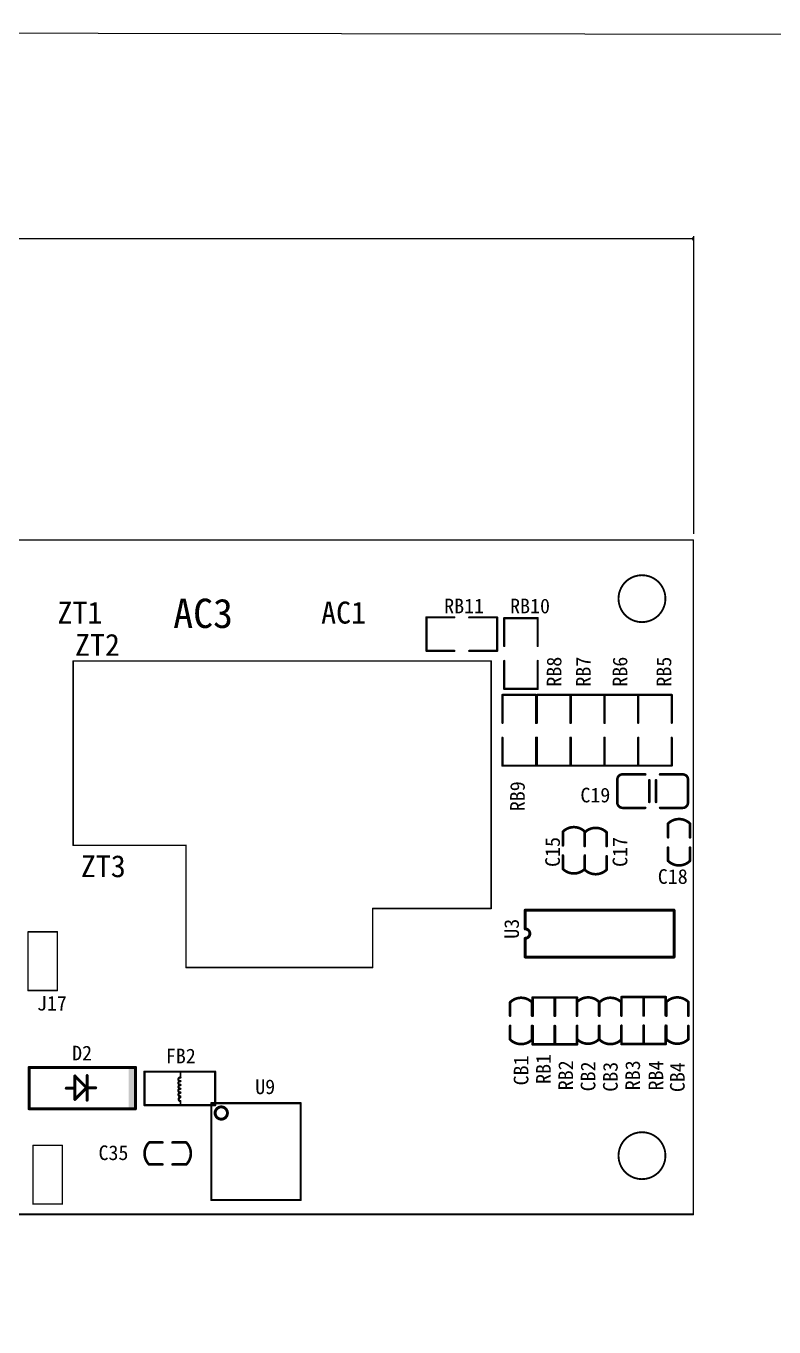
# Model space of a CAD drawing. Extents: x 741 to 1239, y 424 to 620.
# Drawn here: x 1084.7 to 1135.8, y 531.4 to 620.2 of the extents above; entities that cross this region are included whole.
import ezdxf

# ---------------------------------------------------------------- set-up
doc = ezdxf.new("R2010")
doc.units = 0
doc.header["$MEASUREMENT"] = 0
doc.layers.get('0').update_dxf_attribs({"linetype": 'CONTINUOUS'})
doc.layers.get('Defpoints').update_dxf_attribs({"linetype": 'CONTINUOUS'})
doc.layers.add('BOTTOMOVERLAY', color=7, linetype='CONTINUOUS')
doc.layers.add('KEEPOUTLAYER', color=6, linetype='CONTINUOUS')
doc.styles.get("Standard").update_dxf_attribs({"font": 'SimSun.ttf'})
doc.dimstyles.get("Standard").update_dxf_attribs({"dimtxt": 0.18, "dimasz": 0.18, "dimexe": 0.18, "dimexo": 0.0625, "dimgap": 0.09, "dimtad": 0, "dimtih": 1, "dimtoh": 1, "dimdec": 4, "dimzin": 0, "dimdsep": 46, "dimtxsty": 'Standard', "dimcen": 0.09, "dimadec": 0, "dimazin": 0, "dimtfac": 1, "dimtdec": 4, "dimtofl": 0, "dimtmove": 0, "dimatfit": 0, "dimfxl": 1, "dimtolj": 1, "dimtzin": 0, "dimarcsym": 0})

# ---------------------------------------------------------------- blocks, each defined once
blk = doc.blocks.new('0805_B_10')
at = {"layer": 'BOTTOMOVERLAY', "const_width": 0.15}
for points in [[(-2.413, 1.143), (-2.413, -1.143)], [(-0.508, 1.143), (-2.413, 1.143)], [(2.413, 1.143), (0.508, 1.143)], [(2.413, 1.143), (2.413, -1.143)], [(-0.508, -1.143), (-2.413, -1.143)], [(2.413, -1.143), (0.508, -1.143)]]:
    blk.add_lwpolyline(points, dxfattribs=at)
at = {"layer": 'BOTTOMOVERLAY', "const_width": 0.075}
for points in [[(-2.451, 1.143, 1), (-2.375, 1.143, 1)], [(-2.451, 1.143, 1), (-2.375, 1.143, 1)], [(-0.546, 1.143, 1), (-0.47, 1.143, 1)], [(0.47, 1.143, 1), (0.546, 1.143, 1)], [(2.375, 1.143, 1), (2.451, 1.143, 1)], [(2.375, 1.143, 1), (2.451, 1.143, 1)], [(-2.451, -1.143, 1), (-2.375, -1.143, 1)], [(-2.451, -1.143, 1), (-2.375, -1.143, 1)], [(-0.546, -1.143, 1), (-0.47, -1.143, 1)], [(0.47, -1.143, 1), (0.546, -1.143, 1)], [(2.375, -1.143, 1), (2.451, -1.143, 1)], [(2.375, -1.143, 1), (2.451, -1.143, 1)]]:
    blk.add_lwpolyline(points, format="xyb", close=True, dxfattribs=at)
blk = doc.blocks.new('0805_B_11')
at = {"layer": 'BOTTOMOVERLAY', "const_width": 0.15}
for points in [[(-2.413, -1.143), (-2.413, 1.143)], [(-0.508, 1.143), (-2.413, 1.143)], [(2.413, 1.143), (0.508, 1.143)], [(2.413, -1.143), (2.413, 1.143)], [(-0.508, -1.143), (-2.413, -1.143)], [(2.413, -1.143), (0.508, -1.143)]]:
    blk.add_lwpolyline(points, dxfattribs=at)
at = {"layer": 'BOTTOMOVERLAY', "const_width": 0.075}
for points in [[(-2.451, 1.143, 1), (-2.375, 1.143, 1)], [(-2.451, 1.143, 1), (-2.375, 1.143, 1)], [(-0.546, 1.143, 1), (-0.47, 1.143, 1)], [(0.47, 1.143, 1), (0.546, 1.143, 1)], [(2.375, 1.143, 1), (2.451, 1.143, 1)], [(2.375, 1.143, 1), (2.451, 1.143, 1)], [(-2.451, -1.143, 1), (-2.375, -1.143, 1)], [(-2.451, -1.143, 1), (-2.375, -1.143, 1)], [(-0.546, -1.143, 1), (-0.47, -1.143, 1)], [(0.47, -1.143, 1), (0.546, -1.143, 1)], [(2.375, -1.143, 1), (2.451, -1.143, 1)], [(2.375, -1.143, 1), (2.451, -1.143, 1)]]:
    blk.add_lwpolyline(points, format="xyb", close=True, dxfattribs=at)
blk = doc.blocks.new('0805_B_12')
at = {"layer": 'BOTTOMOVERLAY', "const_width": 0.15}
for points in [[(-2.413, 1.143), (-2.413, -1.143)], [(-2.413, 1.143), (-0.508, 1.143)], [(0.508, 1.143), (2.413, 1.143)], [(2.413, 1.143), (2.413, -1.143)], [(-2.413, -1.143), (-0.508, -1.143)], [(0.508, -1.143), (2.413, -1.143)]]:
    blk.add_lwpolyline(points, dxfattribs=at)
at = {"layer": 'BOTTOMOVERLAY', "const_width": 0.075}
for points in [[(-2.451, 1.143, 1), (-2.375, 1.143, 1)], [(-2.451, 1.143, 1), (-2.375, 1.143, 1)], [(-0.546, 1.143, 1), (-0.47, 1.143, 1)], [(0.47, 1.143, 1), (0.546, 1.143, 1)], [(2.375, 1.143, 1), (2.451, 1.143, 1)], [(2.375, 1.143, 1), (2.451, 1.143, 1)], [(-2.451, -1.143, 1), (-2.375, -1.143, 1)], [(-2.451, -1.143, 1), (-2.375, -1.143, 1)], [(-0.546, -1.143, 1), (-0.47, -1.143, 1)], [(0.47, -1.143, 1), (0.546, -1.143, 1)], [(2.375, -1.143, 1), (2.451, -1.143, 1)], [(2.375, -1.143, 1), (2.451, -1.143, 1)]]:
    blk.add_lwpolyline(points, format="xyb", close=True, dxfattribs=at)
blk = doc.blocks.new('SMD_LM7805_B_39')
at = {"layer": 'BOTTOMOVERLAY', "const_width": 0.15}
for points in [[(-3.3, 5.212), (-3.3, -0.888)], [(-3.3, 5.212), (0, 5.212)], [(0, 5.212), (3.3, 5.212)], [(3.3, 5.212), (3.3, -0.888)], [(-3.3, -0.888), (0, -0.888)], [(0, -0.888), (3.3, -0.888)]]:
    blk.add_lwpolyline(points, dxfattribs=at)
at = {"layer": 'BOTTOMOVERLAY'}
for points, const_width in [([(-3.338, 5.212, 1), (-3.263, 5.212, 1)], 0.075), ([(-3.338, 5.212, 1), (-3.263, 5.212, 1)], 0.075), ([(-0.038, 5.212, 1), (0.038, 5.212, 1)], 0.075), ([(-0.038, 5.212, 1), (0.038, 5.212, 1)], 0.075), ([(3.263, 5.212, 1), (3.338, 5.212, 1)], 0.075), ([(3.263, 5.212, 1), (3.338, 5.212, 1)], 0.075), ([(3.048, -0.209, 1), (2.21, -0.209, 1)], 0.2), ([(-3.338, -0.888, 1), (-3.263, -0.888, 1)], 0.075), ([(-3.338, -0.888, 1), (-3.263, -0.888, 1)], 0.075), ([(-0.038, -0.888, 1), (0.038, -0.888, 1)], 0.075), ([(-0.038, -0.888, 1), (0.038, -0.888, 1)], 0.075), ([(2.16, -0.209, 1), (2.26, -0.209, 1)], 0.1), ([(2.998, -0.209, 1), (3.098, -0.209, 1)], 0.1), ([(3.263, -0.888, 1), (3.338, -0.888, 1)], 0.075), ([(3.263, -0.888, 1), (3.338, -0.888, 1)], 0.075)]:
    blk.add_lwpolyline(points, format="xyb", close=True, dxfattribs=dict(at, const_width=const_width))
blk = doc.blocks.new('RN8207C_B_45')
at = {"layer": 'BOTTOMOVERLAY', "const_width": 0.2}
for points in [[(-1.6, 5.08), (-1.6, -5.08)], [(-1.6, 5.08), (1.6, 5.08)], [(1.6, 5.08), (1.6, -5.08)], [(-1.6, -5.08), (-0.318, -5.08)], [(0.318, -5.08), (1.6, -5.08)]]:
    blk.add_lwpolyline(points, dxfattribs=at)
at = {"layer": 'BOTTOMOVERLAY', "const_width": 0.1}
for points in [[(-1.65, 5.08, 1), (-1.55, 5.08, 1)], [(-1.65, 5.08, 1), (-1.55, 5.08, 1)], [(1.55, 5.08, 1), (1.65, 5.08, 1)], [(1.55, 5.08, 1), (1.65, 5.08, 1)], [(-1.65, -5.08, 1), (-1.55, -5.08, 1)], [(-1.65, -5.08, 1), (-1.55, -5.08, 1)], [(-0.367, -5.08, 1), (-0.268, -5.08, 1)], [(-0.367, -5.08, 1), (-0.268, -5.08, 1)], [(0.268, -5.08, 1), (0.367, -5.08, 1)], [(0.268, -5.08, 1), (0.367, -5.08, 1)], [(1.55, -5.08, 1), (1.65, -5.08, 1)], [(1.55, -5.08, 1), (1.65, -5.08, 1)]]:
    blk.add_lwpolyline(points, format="xyb", close=True, dxfattribs=at)
at = {"layer": 'BOTTOMOVERLAY', "const_width": 0.2}
blk.add_lwpolyline([(-0.318, -5.08, -1), (0.318, -5.08)], format="xyb", dxfattribs=at)
blk = doc.blocks.new('0805_B_53')
at = {"layer": 'BOTTOMOVERLAY', "const_width": 0.15}
for points in [[(-2.413, 1.143), (-2.413, -1.143)], [(-2.413, 1.143), (-0.508, 1.143)], [(0.508, 1.143), (2.413, 1.143)], [(2.413, 1.143), (2.413, -1.143)], [(-2.413, -1.143), (-0.508, -1.143)], [(0.508, -1.143), (2.413, -1.143)]]:
    blk.add_lwpolyline(points, dxfattribs=at)
at = {"layer": 'BOTTOMOVERLAY', "const_width": 0.075}
for points in [[(-2.451, 1.143, 1), (-2.375, 1.143, 1)], [(-2.451, 1.143, 1), (-2.375, 1.143, 1)], [(-0.546, 1.143, 1), (-0.47, 1.143, 1)], [(0.47, 1.143, 1), (0.546, 1.143, 1)], [(2.375, 1.143, 1), (2.451, 1.143, 1)], [(2.375, 1.143, 1), (2.451, 1.143, 1)], [(-2.451, -1.143, 1), (-2.375, -1.143, 1)], [(-2.451, -1.143, 1), (-2.375, -1.143, 1)], [(-0.546, -1.143, 1), (-0.47, -1.143, 1)], [(0.47, -1.143, 1), (0.546, -1.143, 1)], [(2.375, -1.143, 1), (2.451, -1.143, 1)], [(2.375, -1.143, 1), (2.451, -1.143, 1)]]:
    blk.add_lwpolyline(points, format="xyb", close=True, dxfattribs=at)
blk = doc.blocks.new('0603_B_54')
at = {"layer": 'BOTTOMOVERLAY', "const_width": 0.178}
for points in [[(-1.613, 0.766), (-1.613, -0.734)], [(-0.363, 0.766), (-1.613, 0.766)], [(1.587, 0.766), (0.337, 0.766)], [(1.587, 0.766), (1.587, -0.734)], [(-0.363, -0.734), (-1.613, -0.734)], [(1.587, -0.734), (0.337, -0.734)]]:
    blk.add_lwpolyline(points, dxfattribs=at)
at = {"layer": 'BOTTOMOVERLAY', "const_width": 0.0889}
for points in [[(-1.657, 0.766, 1), (-1.568, 0.766, 1)], [(-1.657, 0.766, 1), (-1.568, 0.766, 1)], [(-0.407, 0.766, 1), (-0.318, 0.766, 1)], [(0.293, 0.766, 1), (0.382, 0.766, 1)], [(1.543, 0.766, 1), (1.632, 0.766, 1)], [(1.543, 0.766, 1), (1.632, 0.766, 1)], [(-1.657, -0.734, 1), (-1.568, -0.734, 1)], [(-1.657, -0.734, 1), (-1.568, -0.734, 1)], [(-0.407, -0.734, 1), (-0.318, -0.734, 1)], [(0.293, -0.734, 1), (0.382, -0.734, 1)], [(1.543, -0.734, 1), (1.632, -0.734, 1)], [(1.543, -0.734, 1), (1.632, -0.734, 1)]]:
    blk.add_lwpolyline(points, format="xyb", close=True, dxfattribs=at)
blk = doc.blocks.new('0603_B_55')
at = {"layer": 'BOTTOMOVERLAY', "const_width": 0.178}
for points in [[(-0.363, 0.766), (-1.613, 0.766)], [(-1.613, 0.766), (-1.613, -0.734)], [(1.587, 0.766), (0.337, 0.766)], [(1.587, 0.766), (1.587, -0.734)], [(-0.363, -0.734), (-1.613, -0.734)], [(1.587, -0.734), (0.337, -0.734)]]:
    blk.add_lwpolyline(points, dxfattribs=at)
at = {"layer": 'BOTTOMOVERLAY', "const_width": 0.0889}
for points in [[(-1.657, 0.766, 1), (-1.568, 0.766, 1)], [(-1.657, 0.766, 1), (-1.568, 0.766, 1)], [(-0.407, 0.766, 1), (-0.318, 0.766, 1)], [(0.293, 0.766, 1), (0.382, 0.766, 1)], [(1.543, 0.766, 1), (1.632, 0.766, 1)], [(1.543, 0.766, 1), (1.632, 0.766, 1)], [(-1.657, -0.734, 1), (-1.568, -0.734, 1)], [(-1.657, -0.734, 1), (-1.568, -0.734, 1)], [(-0.407, -0.734, 1), (-0.318, -0.734, 1)], [(0.293, -0.734, 1), (0.382, -0.734, 1)], [(1.543, -0.734, 1), (1.632, -0.734, 1)], [(1.543, -0.734, 1), (1.632, -0.734, 1)]]:
    blk.add_lwpolyline(points, format="xyb", close=True, dxfattribs=at)
blk = doc.blocks.new('0603_B_56')
at = {"layer": 'BOTTOMOVERLAY', "const_width": 0.178}
for points in [[(-1.613, 0.766), (-0.363, 0.766)], [(-1.613, -0.734), (-1.613, 0.766)], [(0.337, 0.766), (1.587, 0.766)], [(1.587, -0.734), (1.587, 0.766)], [(-1.613, -0.734), (-0.363, -0.734)], [(0.337, -0.734), (1.587, -0.734)]]:
    blk.add_lwpolyline(points, dxfattribs=at)
at = {"layer": 'BOTTOMOVERLAY', "const_width": 0.0889}
for points in [[(-1.657, 0.766, 1), (-1.568, 0.766, 1)], [(-1.657, 0.766, 1), (-1.568, 0.766, 1)], [(-0.407, 0.766, 1), (-0.318, 0.766, 1)], [(0.293, 0.766, 1), (0.382, 0.766, 1)], [(1.543, 0.766, 1), (1.632, 0.766, 1)], [(1.543, 0.766, 1), (1.632, 0.766, 1)], [(-1.657, -0.734, 1), (-1.568, -0.734, 1)], [(-1.657, -0.734, 1), (-1.568, -0.734, 1)], [(-0.407, -0.734, 1), (-0.318, -0.734, 1)], [(0.293, -0.734, 1), (0.382, -0.734, 1)], [(1.543, -0.734, 1), (1.632, -0.734, 1)], [(1.543, -0.734, 1), (1.632, -0.734, 1)]]:
    blk.add_lwpolyline(points, format="xyb", close=True, dxfattribs=at)
blk = doc.blocks.new('0603_B_57')
at = {"layer": 'BOTTOMOVERLAY', "const_width": 0.178}
for points in [[(-1.613, -0.734), (-1.613, 0.766)], [(-1.613, 0.766), (-0.363, 0.766)], [(0.337, 0.766), (1.587, 0.766)], [(1.587, -0.734), (1.587, 0.766)], [(-1.613, -0.734), (-0.363, -0.734)], [(0.337, -0.734), (1.587, -0.734)]]:
    blk.add_lwpolyline(points, dxfattribs=at)
at = {"layer": 'BOTTOMOVERLAY', "const_width": 0.0889}
for points in [[(-1.657, 0.766, 1), (-1.568, 0.766, 1)], [(-1.657, 0.766, 1), (-1.568, 0.766, 1)], [(-0.407, 0.766, 1), (-0.318, 0.766, 1)], [(0.293, 0.766, 1), (0.382, 0.766, 1)], [(1.543, 0.766, 1), (1.632, 0.766, 1)], [(1.543, 0.766, 1), (1.632, 0.766, 1)], [(-1.657, -0.734, 1), (-1.568, -0.734, 1)], [(-1.657, -0.734, 1), (-1.568, -0.734, 1)], [(-0.407, -0.734, 1), (-0.318, -0.734, 1)], [(0.293, -0.734, 1), (0.382, -0.734, 1)], [(1.543, -0.734, 1), (1.632, -0.734, 1)], [(1.543, -0.734, 1), (1.632, -0.734, 1)]]:
    blk.add_lwpolyline(points, format="xyb", close=True, dxfattribs=at)
blk = doc.blocks.new('0805L_B_151')
at = {"layer": 'BOTTOMOVERLAY'}
for points, const_width in [([(-2.413, 1.143), (2.413, 1.143)], 0.15), ([(-2.413, -1.143), (-2.413, 1.143)], 0.15), ([(-0.045, 0.744), (-0.045, 1.143)], 0.12), ([(2.413, -1.143), (2.413, 1.143)], 0.15), ([(-0.051, -1.143), (-0.051, -0.868)], 0.12), ([(-2.42, -1.143), (2.413, -1.143)], 0.15)]:
    blk.add_lwpolyline(points, dxfattribs=dict(at, const_width=const_width))
for points, const_width in [([(-2.451, 1.143, 1), (-2.375, 1.143, 1)], 0.075), ([(-2.451, 1.143, 1), (-2.375, 1.143, 1)], 0.075), ([(-0.075, 1.143, 1), (-0.015, 1.143, 1)], 0.06), ([(2.375, 1.143, 1), (2.451, 1.143, 1)], 0.075), ([(2.375, 1.143, 1), (2.451, 1.143, 1)], 0.075), ([(-0.082, 0.744, 1), (-0.007, 0.744, 1)], 0.075), ([(-0.082, 0.494, 1), (-0.007, 0.494, 1)], 0.075), ([(-0.082, 0.494, 1), (-0.007, 0.494, 1)], 0.075), ([(-0.081, 0.244, 1), (-0.006, 0.244, 1)], 0.075), ([(-0.08, 0.223, 1), (-0.005, 0.223, 1)], 0.075), ([(-0.08, -0.027, 1), (-0.005, -0.027, 1)], 0.075), ([(-0.08, -0.027, 1), (-0.005, -0.027, 1)], 0.075), ([(-0.075, 0.744, 1), (-0.015, 0.744, 1)], 0.06), ([(-0.08, -0.277, 1), (-0.005, -0.277, 1)], 0.075), ([(-0.078, -0.298, 1), (-0.003, -0.298, 1)], 0.075), ([(-0.078, -0.548, 1), (-0.003, -0.548, 1)], 0.075), ([(-0.078, -0.608, 1), (-0.003, -0.608, 1)], 0.075), ([(-0.078, -0.868, 1), (-0.003, -0.868, 1)], 0.075), ([(-0.081, -0.868, 1), (-0.021, -0.868, 1)], 0.06), ([(-2.458, -1.143, 1), (-2.382, -1.143, 1)], 0.075), ([(-2.451, -1.143, 1), (-2.375, -1.143, 1)], 0.075), ([(-0.081, -1.143, 1), (-0.021, -1.143, 1)], 0.06), ([(2.375, -1.143, 1), (2.451, -1.143, 1)], 0.075), ([(2.375, -1.143, 1), (2.451, -1.143, 1)], 0.075)]:
    blk.add_lwpolyline(points, format="xyb", close=True, dxfattribs=dict(at, const_width=const_width))
at = {"layer": 'BOTTOMOVERLAY', "const_width": 0.15}
for points in [[(-0.044, 0.744, -1.13328), (-0.044, 0.494)], [(-0.044, 0.494, -1.13328), (-0.044, 0.244)], [(-0.042, 0.223, -1.026529), (-0.042, -0.027)], [(-0.042, -0.027, -1.13328), (-0.042, -0.277)], [(-0.041, -0.298, -1.026529), (-0.041, -0.548)], [(-0.041, -0.608, -0.895675), (-0.041, -0.868)]]:
    blk.add_lwpolyline(points, format="xyb", dxfattribs=at)
blk = doc.blocks.new('4007_4148_SMT_B_152')
at = {"layer": 'BOTTOMOVERLAY', "const_width": 0.203}
for points in [[(3.796, 1.397), (-3.468, 1.397)], [(-3.468, 1.397), (-3.468, -1.422)], [(0.494, 0.813), (0.494, -0.864)], [(3.796, 1.397), (3.796, -1.422)], [(-0.344, 0), (-0.928, 0)], [(-0.344, 0.762), (-0.344, -0.838)], [(0.469, -0.051), (-0.344, 0.762)], [(0.494, 0), (-0.344, -0.838)], [(0.494, -0.051), (0.469, -0.051)], [(1.078, -0.025), (0.494, -0.025)], [(3.796, -1.422), (-3.468, -1.422)]]:
    blk.add_lwpolyline(points, dxfattribs=at)
at = {"layer": 'BOTTOMOVERLAY', "const_width": 0.102}
for points in [[(-3.519, 1.397, 1), (-3.418, 1.397, 1)], [(-3.519, 1.397, 1), (-3.418, 1.397, 1)], [(0.443, 0.813, 1), (0.545, 0.813, 1)], [(3.745, 1.397, 1), (3.847, 1.397, 1)], [(3.745, 1.397, 1), (3.847, 1.397, 1)], [(-0.979, 0, 1), (-0.878, 0, 1)], [(-0.395, 0.762, 1), (-0.293, 0.762, 1)], [(-0.395, 0.762, 1), (-0.293, 0.762, 1)], [(-0.395, 0, 1), (-0.293, 0, 1)], [(0.418, -0.051, 1), (0.519, -0.051, 1)], [(0.418, -0.051, 1), (0.519, -0.051, 1)], [(0.443, 0, 1), (0.545, 0, 1)], [(0.443, -0.025, 1), (0.545, -0.025, 1)], [(0.443, -0.051, 1), (0.545, -0.051, 1)], [(1.027, -0.025, 1), (1.129, -0.025, 1)], [(-0.395, -0.838, 1), (-0.293, -0.838, 1)], [(-0.395, -0.838, 1), (-0.293, -0.838, 1)], [(0.443, -0.864, 1), (0.545, -0.864, 1)], [(-3.519, -1.422, 1), (-3.418, -1.422, 1)], [(-3.519, -1.422, 1), (-3.418, -1.422, 1)], [(3.745, -1.422, 1), (3.847, -1.422, 1)], [(3.745, -1.422, 1), (3.847, -1.422, 1)]]:
    blk.add_lwpolyline(points, format="xyb", close=True, dxfattribs=at)
at = {"layer": 'BOTTOMOVERLAY'}
blk.add_solid([(3.339, -1.499), (3.9, -1.499), (3.339, 1.499), (3.9, 1.499)], dxfattribs=at)
blk = doc.blocks.new('0603C_B_154')
at = {"layer": 'BOTTOMOVERLAY', "const_width": 0.18}
for points in [[(-0.75, 1.257, -0.414214), (0.75, 1.257)], [(0.75, -1.283, -0.414214), (-0.75, -1.283)]]:
    blk.add_lwpolyline(points, format="xyb", dxfattribs=at)
for points in [[(-0.75, 1.257), (-0.75, 0.35)], [(0.75, 1.257), (0.75, 0.35)], [(-0.75, -0.35), (-0.75, -1.283)], [(0.75, -0.35), (0.75, -1.283)]]:
    blk.add_lwpolyline(points, dxfattribs=at)
at = {"layer": 'BOTTOMOVERLAY', "const_width": 0.09}
for points in [[(-0.795, 1.257, 1), (-0.705, 1.257, 1)], [(-0.795, 1.257, 1), (-0.705, 1.257, 1)], [(0.705, 1.257, 1), (0.795, 1.257, 1)], [(0.705, 1.257, 1), (0.795, 1.257, 1)], [(-0.795, 0.35, 1), (-0.705, 0.35, 1)], [(0.705, 0.35, 1), (0.795, 0.35, 1)], [(-0.795, -0.35, 1), (-0.705, -0.35, 1)], [(0.705, -0.35, 1), (0.795, -0.35, 1)], [(-0.795, -1.283, 1), (-0.705, -1.283, 1)], [(-0.795, -1.283, 1), (-0.705, -1.283, 1)], [(0.705, -1.283, 1), (0.795, -1.283, 1)], [(0.705, -1.283, 1), (0.795, -1.283, 1)]]:
    blk.add_lwpolyline(points, format="xyb", close=True, dxfattribs=at)
blk = doc.blocks.new('0603C_B_155')
at = {"layer": 'BOTTOMOVERLAY', "const_width": 0.18}
for points in [[(-0.75, 1.257, -0.414214), (0.75, 1.257)], [(0.75, -1.283, -0.414214), (-0.75, -1.283)]]:
    blk.add_lwpolyline(points, format="xyb", dxfattribs=at)
for points in [[(-0.75, 0.35), (-0.75, 1.257)], [(0.75, 0.35), (0.75, 1.257)], [(-0.75, -1.283), (-0.75, -0.35)], [(0.75, -1.283), (0.75, -0.35)]]:
    blk.add_lwpolyline(points, dxfattribs=at)
at = {"layer": 'BOTTOMOVERLAY', "const_width": 0.09}
for points in [[(-0.795, 1.257, 1), (-0.705, 1.257, 1)], [(-0.795, 1.257, 1), (-0.705, 1.257, 1)], [(0.705, 1.257, 1), (0.795, 1.257, 1)], [(0.705, 1.257, 1), (0.795, 1.257, 1)], [(-0.795, 0.35, 1), (-0.705, 0.35, 1)], [(0.705, 0.35, 1), (0.795, 0.35, 1)], [(-0.795, -0.35, 1), (-0.705, -0.35, 1)], [(0.705, -0.35, 1), (0.795, -0.35, 1)], [(-0.795, -1.283, 1), (-0.705, -1.283, 1)], [(-0.795, -1.283, 1), (-0.705, -1.283, 1)], [(0.705, -1.283, 1), (0.795, -1.283, 1)], [(0.705, -1.283, 1), (0.795, -1.283, 1)]]:
    blk.add_lwpolyline(points, format="xyb", close=True, dxfattribs=at)
blk = doc.blocks.new('0603C_B_156')
at = {"layer": 'BOTTOMOVERLAY', "const_width": 0.18}
for points in [[(-0.75, 1.257, -0.414214), (0.75, 1.257)], [(0.75, -1.283, -0.414214), (-0.75, -1.283)]]:
    blk.add_lwpolyline(points, format="xyb", dxfattribs=at)
for points in [[(-0.75, 1.257), (-0.75, 0.35)], [(0.75, 1.257), (0.75, 0.35)], [(-0.75, -0.35), (-0.75, -1.283)], [(0.75, -0.35), (0.75, -1.283)]]:
    blk.add_lwpolyline(points, dxfattribs=at)
at = {"layer": 'BOTTOMOVERLAY', "const_width": 0.09}
for points in [[(-0.795, 1.257, 1), (-0.705, 1.257, 1)], [(-0.795, 1.257, 1), (-0.705, 1.257, 1)], [(0.705, 1.257, 1), (0.795, 1.257, 1)], [(0.705, 1.257, 1), (0.795, 1.257, 1)], [(-0.795, 0.35, 1), (-0.705, 0.35, 1)], [(0.705, 0.35, 1), (0.795, 0.35, 1)], [(-0.795, -0.35, 1), (-0.705, -0.35, 1)], [(0.705, -0.35, 1), (0.795, -0.35, 1)], [(-0.795, -1.283, 1), (-0.705, -1.283, 1)], [(-0.795, -1.283, 1), (-0.705, -1.283, 1)], [(0.705, -1.283, 1), (0.795, -1.283, 1)], [(0.705, -1.283, 1), (0.795, -1.283, 1)]]:
    blk.add_lwpolyline(points, format="xyb", close=True, dxfattribs=at)
blk = doc.blocks.new('0603C_B_157')
at = {"layer": 'BOTTOMOVERLAY', "const_width": 0.18}
for points in [[(-0.75, 1.257, -0.414214), (0.75, 1.257)], [(0.75, -1.283, -0.414214), (-0.75, -1.283)]]:
    blk.add_lwpolyline(points, format="xyb", dxfattribs=at)
for points in [[(-0.75, 0.35), (-0.75, 1.257)], [(0.75, 0.35), (0.75, 1.257)], [(-0.75, -1.283), (-0.75, -0.35)], [(0.75, -1.283), (0.75, -0.35)]]:
    blk.add_lwpolyline(points, dxfattribs=at)
at = {"layer": 'BOTTOMOVERLAY', "const_width": 0.09}
for points in [[(-0.795, 1.257, 1), (-0.705, 1.257, 1)], [(-0.795, 1.257, 1), (-0.705, 1.257, 1)], [(0.705, 1.257, 1), (0.795, 1.257, 1)], [(0.705, 1.257, 1), (0.795, 1.257, 1)], [(-0.795, 0.35, 1), (-0.705, 0.35, 1)], [(0.705, 0.35, 1), (0.795, 0.35, 1)], [(-0.795, -0.35, 1), (-0.705, -0.35, 1)], [(0.705, -0.35, 1), (0.795, -0.35, 1)], [(-0.795, -1.283, 1), (-0.705, -1.283, 1)], [(-0.795, -1.283, 1), (-0.705, -1.283, 1)], [(0.705, -1.283, 1), (0.795, -1.283, 1)], [(0.705, -1.283, 1), (0.795, -1.283, 1)]]:
    blk.add_lwpolyline(points, format="xyb", close=True, dxfattribs=at)
blk = doc.blocks.new('0603C_B_167')
at = {"layer": 'BOTTOMOVERLAY', "const_width": 0.18}
for points in [[(-0.75, 1.257, -0.414214), (0.75, 1.257)], [(0.75, -1.283, -0.414214), (-0.75, -1.283)]]:
    blk.add_lwpolyline(points, format="xyb", dxfattribs=at)
for points in [[(-0.75, 0.35), (-0.75, 1.257)], [(0.75, 0.35), (0.75, 1.257)], [(-0.75, -1.283), (-0.75, -0.35)], [(0.75, -1.283), (0.75, -0.35)]]:
    blk.add_lwpolyline(points, dxfattribs=at)
at = {"layer": 'BOTTOMOVERLAY', "const_width": 0.09}
for points in [[(-0.795, 1.257, 1), (-0.705, 1.257, 1)], [(-0.795, 1.257, 1), (-0.705, 1.257, 1)], [(0.705, 1.257, 1), (0.795, 1.257, 1)], [(0.705, 1.257, 1), (0.795, 1.257, 1)], [(-0.795, 0.35, 1), (-0.705, 0.35, 1)], [(0.705, 0.35, 1), (0.795, 0.35, 1)], [(-0.795, -0.35, 1), (-0.705, -0.35, 1)], [(0.705, -0.35, 1), (0.795, -0.35, 1)], [(-0.795, -1.283, 1), (-0.705, -1.283, 1)], [(-0.795, -1.283, 1), (-0.705, -1.283, 1)], [(0.705, -1.283, 1), (0.795, -1.283, 1)], [(0.705, -1.283, 1), (0.795, -1.283, 1)]]:
    blk.add_lwpolyline(points, format="xyb", close=True, dxfattribs=at)
blk = doc.blocks.new('0805C_B_182')
at = {"layer": 'BOTTOMOVERLAY', "const_width": 0.178}
for points in [[(-2.413, 0.787, -0.414214), (-2.06, 1.14)], [(2.057, 1.143, -0.414214), (2.41, 0.79)], [(-2.057, -1.143, -0.414214), (-2.41, -0.79)], [(2.413, -0.787, -0.414214), (2.06, -1.14)]]:
    blk.add_lwpolyline(points, format="xyb", dxfattribs=at)
for points in [[(-0.508, 1.143), (-2.06, 1.143)], [(2.057, 1.143), (0.508, 1.143)], [(-2.41, 0.785), (-2.41, -0.79)], [(-0.229, 0.737), (-0.229, -0.737)], [(0.229, 0.737), (0.229, -0.737)], [(2.413, 0.787), (2.413, -0.787)], [(-0.508, -1.143), (-2.057, -1.143)], [(2.06, -1.143), (0.508, -1.143)]]:
    blk.add_lwpolyline(points, dxfattribs=at)
at = {"layer": 'BOTTOMOVERLAY', "const_width": 0.0889}
for points in [[(-2.105, 1.143, 1), (-2.016, 1.143, 1)], [(-2.105, 1.14, 1), (-2.016, 1.14, 1)], [(-0.552, 1.143, 1), (-0.464, 1.143, 1)], [(0.464, 1.143, 1), (0.552, 1.143, 1)], [(2.013, 1.143, 1), (2.102, 1.143, 1)], [(2.013, 1.143, 1), (2.102, 1.143, 1)], [(-2.457, 0.787, 1), (-2.369, 0.787, 1)], [(-2.455, 0.785, 1), (-2.366, 0.785, 1)], [(-0.273, 0.737, 1), (-0.184, 0.737, 1)], [(0.184, 0.737, 1), (0.273, 0.737, 1)], [(2.366, 0.79, 1), (2.455, 0.79, 1)], [(2.369, 0.787, 1), (2.457, 0.787, 1)], [(-2.455, -0.79, 1), (-2.366, -0.79, 1)], [(-2.455, -0.79, 1), (-2.366, -0.79, 1)], [(-0.273, -0.737, 1), (-0.184, -0.737, 1)], [(0.184, -0.737, 1), (0.273, -0.737, 1)], [(2.369, -0.787, 1), (2.457, -0.787, 1)], [(2.369, -0.787, 1), (2.457, -0.787, 1)], [(-2.102, -1.143, 1), (-2.013, -1.143, 1)], [(-2.102, -1.143, 1), (-2.013, -1.143, 1)], [(-0.552, -1.143, 1), (-0.464, -1.143, 1)], [(0.464, -1.143, 1), (0.552, -1.143, 1)], [(2.016, -1.14, 1), (2.105, -1.14, 1)], [(2.016, -1.143, 1), (2.105, -1.143, 1)]]:
    blk.add_lwpolyline(points, format="xyb", close=True, dxfattribs=at)
blk = doc.blocks.new('0603C_B_183')
at = {"layer": 'BOTTOMOVERLAY', "const_width": 0.18}
for points in [[(-0.75, 1.257, -0.414214), (0.75, 1.257)], [(0.75, -1.283, -0.414214), (-0.75, -1.283)]]:
    blk.add_lwpolyline(points, format="xyb", dxfattribs=at)
for points in [[(-0.75, 1.257), (-0.75, 0.35)], [(0.75, 1.257), (0.75, 0.35)], [(-0.75, -0.35), (-0.75, -1.283)], [(0.75, -0.35), (0.75, -1.283)]]:
    blk.add_lwpolyline(points, dxfattribs=at)
at = {"layer": 'BOTTOMOVERLAY', "const_width": 0.09}
for points in [[(-0.795, 1.257, 1), (-0.705, 1.257, 1)], [(-0.795, 1.257, 1), (-0.705, 1.257, 1)], [(0.705, 1.257, 1), (0.795, 1.257, 1)], [(0.705, 1.257, 1), (0.795, 1.257, 1)], [(-0.795, 0.35, 1), (-0.705, 0.35, 1)], [(0.705, 0.35, 1), (0.795, 0.35, 1)], [(-0.795, -0.35, 1), (-0.705, -0.35, 1)], [(0.705, -0.35, 1), (0.795, -0.35, 1)], [(-0.795, -1.283, 1), (-0.705, -1.283, 1)], [(-0.795, -1.283, 1), (-0.705, -1.283, 1)], [(0.705, -1.283, 1), (0.795, -1.283, 1)], [(0.705, -1.283, 1), (0.795, -1.283, 1)]]:
    blk.add_lwpolyline(points, format="xyb", close=True, dxfattribs=at)
blk = doc.blocks.new('0603C_B_184')
at = {"layer": 'BOTTOMOVERLAY', "const_width": 0.18}
for points in [[(-0.75, 1.257, -0.414214), (0.75, 1.257)], [(0.75, -1.283, -0.414214), (-0.75, -1.283)]]:
    blk.add_lwpolyline(points, format="xyb", dxfattribs=at)
for points in [[(-0.75, 1.257), (-0.75, 0.35)], [(0.75, 1.257), (0.75, 0.35)], [(-0.75, -0.35), (-0.75, -1.283)], [(0.75, -0.35), (0.75, -1.283)]]:
    blk.add_lwpolyline(points, dxfattribs=at)
at = {"layer": 'BOTTOMOVERLAY', "const_width": 0.09}
for points in [[(-0.795, 1.257, 1), (-0.705, 1.257, 1)], [(-0.795, 1.257, 1), (-0.705, 1.257, 1)], [(0.705, 1.257, 1), (0.795, 1.257, 1)], [(0.705, 1.257, 1), (0.795, 1.257, 1)], [(-0.795, 0.35, 1), (-0.705, 0.35, 1)], [(0.705, 0.35, 1), (0.795, 0.35, 1)], [(-0.795, -0.35, 1), (-0.705, -0.35, 1)], [(0.705, -0.35, 1), (0.795, -0.35, 1)], [(-0.795, -1.283, 1), (-0.705, -1.283, 1)], [(-0.795, -1.283, 1), (-0.705, -1.283, 1)], [(0.705, -1.283, 1), (0.795, -1.283, 1)], [(0.705, -1.283, 1), (0.795, -1.283, 1)]]:
    blk.add_lwpolyline(points, format="xyb", close=True, dxfattribs=at)
blk = doc.blocks.new('0603C_B_186')
at = {"layer": 'BOTTOMOVERLAY', "const_width": 0.18}
for points in [[(-0.75, 1.257, -0.414214), (0.75, 1.257)], [(0.75, -1.283, -0.414214), (-0.75, -1.283)]]:
    blk.add_lwpolyline(points, format="xyb", dxfattribs=at)
for points in [[(-0.75, 1.257), (-0.75, 0.35)], [(0.75, 1.257), (0.75, 0.35)], [(-0.75, -0.35), (-0.75, -1.283)], [(0.75, -0.35), (0.75, -1.283)]]:
    blk.add_lwpolyline(points, dxfattribs=at)
at = {"layer": 'BOTTOMOVERLAY', "const_width": 0.09}
for points in [[(-0.795, 1.257, 1), (-0.705, 1.257, 1)], [(-0.795, 1.257, 1), (-0.705, 1.257, 1)], [(0.705, 1.257, 1), (0.795, 1.257, 1)], [(0.705, 1.257, 1), (0.795, 1.257, 1)], [(-0.795, 0.35, 1), (-0.705, 0.35, 1)], [(0.705, 0.35, 1), (0.795, 0.35, 1)], [(-0.795, -0.35, 1), (-0.705, -0.35, 1)], [(0.705, -0.35, 1), (0.795, -0.35, 1)], [(-0.795, -1.283, 1), (-0.705, -1.283, 1)], [(-0.795, -1.283, 1), (-0.705, -1.283, 1)], [(0.705, -1.283, 1), (0.795, -1.283, 1)], [(0.705, -1.283, 1), (0.795, -1.283, 1)]]:
    blk.add_lwpolyline(points, format="xyb", close=True, dxfattribs=at)
blk = doc.blocks.new('0805_B_209')
at = {"layer": 'BOTTOMOVERLAY', "const_width": 0.15}
for points in [[(-2.413, -1.143), (-2.413, 1.143)], [(-0.508, 1.143), (-2.413, 1.143)], [(2.413, 1.143), (0.508, 1.143)], [(2.413, -1.143), (2.413, 1.143)], [(-0.508, -1.143), (-2.413, -1.143)], [(2.413, -1.143), (0.508, -1.143)]]:
    blk.add_lwpolyline(points, dxfattribs=at)
at = {"layer": 'BOTTOMOVERLAY', "const_width": 0.075}
for points in [[(-2.451, 1.143, 1), (-2.375, 1.143, 1)], [(-2.451, 1.143, 1), (-2.375, 1.143, 1)], [(-0.546, 1.143, 1), (-0.47, 1.143, 1)], [(0.47, 1.143, 1), (0.546, 1.143, 1)], [(2.375, 1.143, 1), (2.451, 1.143, 1)], [(2.375, 1.143, 1), (2.451, 1.143, 1)], [(-2.451, -1.143, 1), (-2.375, -1.143, 1)], [(-2.451, -1.143, 1), (-2.375, -1.143, 1)], [(-0.546, -1.143, 1), (-0.47, -1.143, 1)], [(0.47, -1.143, 1), (0.546, -1.143, 1)], [(2.375, -1.143, 1), (2.451, -1.143, 1)], [(2.375, -1.143, 1), (2.451, -1.143, 1)]]:
    blk.add_lwpolyline(points, format="xyb", close=True, dxfattribs=at)
blk = doc.blocks.new('0805_B_210')
at = {"layer": 'BOTTOMOVERLAY', "const_width": 0.15}
for points in [[(-2.413, -1.143), (-2.413, 1.143)], [(-0.508, 1.143), (-2.413, 1.143)], [(2.413, 1.143), (0.508, 1.143)], [(2.413, -1.143), (2.413, 1.143)], [(-0.508, -1.143), (-2.413, -1.143)], [(2.413, -1.143), (0.508, -1.143)]]:
    blk.add_lwpolyline(points, dxfattribs=at)
at = {"layer": 'BOTTOMOVERLAY', "const_width": 0.075}
for points in [[(-2.451, 1.143, 1), (-2.375, 1.143, 1)], [(-2.451, 1.143, 1), (-2.375, 1.143, 1)], [(-0.546, 1.143, 1), (-0.47, 1.143, 1)], [(0.47, 1.143, 1), (0.546, 1.143, 1)], [(2.375, 1.143, 1), (2.451, 1.143, 1)], [(2.375, 1.143, 1), (2.451, 1.143, 1)], [(-2.451, -1.143, 1), (-2.375, -1.143, 1)], [(-2.451, -1.143, 1), (-2.375, -1.143, 1)], [(-0.546, -1.143, 1), (-0.47, -1.143, 1)], [(0.47, -1.143, 1), (0.546, -1.143, 1)], [(2.375, -1.143, 1), (2.451, -1.143, 1)], [(2.375, -1.143, 1), (2.451, -1.143, 1)]]:
    blk.add_lwpolyline(points, format="xyb", close=True, dxfattribs=at)
blk = doc.blocks.new('0805_B_211')
at = {"layer": 'BOTTOMOVERLAY', "const_width": 0.15}
for points in [[(-2.413, 1.143), (-2.413, -1.143)], [(-2.413, 1.143), (-0.508, 1.143)], [(0.508, 1.143), (2.413, 1.143)], [(2.413, 1.143), (2.413, -1.143)], [(-2.413, -1.143), (-0.508, -1.143)], [(0.508, -1.143), (2.413, -1.143)]]:
    blk.add_lwpolyline(points, dxfattribs=at)
at = {"layer": 'BOTTOMOVERLAY', "const_width": 0.075}
for points in [[(-2.451, 1.143, 1), (-2.375, 1.143, 1)], [(-2.451, 1.143, 1), (-2.375, 1.143, 1)], [(-0.546, 1.143, 1), (-0.47, 1.143, 1)], [(0.47, 1.143, 1), (0.546, 1.143, 1)], [(2.375, 1.143, 1), (2.451, 1.143, 1)], [(2.375, 1.143, 1), (2.451, 1.143, 1)], [(-2.451, -1.143, 1), (-2.375, -1.143, 1)], [(-2.451, -1.143, 1), (-2.375, -1.143, 1)], [(-0.546, -1.143, 1), (-0.47, -1.143, 1)], [(0.47, -1.143, 1), (0.546, -1.143, 1)], [(2.375, -1.143, 1), (2.451, -1.143, 1)], [(2.375, -1.143, 1), (2.451, -1.143, 1)]]:
    blk.add_lwpolyline(points, format="xyb", close=True, dxfattribs=at)
blk = doc.blocks.new('2_0_2_B_217')
at = {"layer": 'BOTTOMOVERLAY', "const_width": 0.1}
for points in [[(1, 2), (-1, 2)], [(-1, 2), (-1, -2)], [(1, 2), (1, -2)], [(1, -2), (-1, -2)]]:
    blk.add_lwpolyline(points, dxfattribs=at)
at = {"layer": 'BOTTOMOVERLAY', "const_width": 0.05}
for points in [[(-1.025, 2, 1), (-0.975, 2, 1)], [(-1.025, 2, 1), (-0.975, 2, 1)], [(0.975, 2, 1), (1.025, 2, 1)], [(0.975, 2, 1), (1.025, 2, 1)], [(-1.025, -2, 1), (-0.975, -2, 1)], [(-1.025, -2, 1), (-0.975, -2, 1)], [(0.975, -2, 1), (1.025, -2, 1)], [(0.975, -2, 1), (1.025, -2, 1)]]:
    blk.add_lwpolyline(points, format="xyb", close=True, dxfattribs=at)
blk = doc.blocks.new('2_0_2_B_221')
at = {"layer": 'BOTTOMOVERLAY', "const_width": 0.1}
for points in [[(-1, 2), (1, 2)], [(-1, -2), (-1, 2)], [(1, -2), (1, 2)], [(-1, -2), (1, -2)]]:
    blk.add_lwpolyline(points, dxfattribs=at)
at = {"layer": 'BOTTOMOVERLAY', "const_width": 0.05}
for points in [[(-1.025, 2, 1), (-0.975, 2, 1)], [(-1.025, 2, 1), (-0.975, 2, 1)], [(0.975, 2, 1), (1.025, 2, 1)], [(0.975, 2, 1), (1.025, 2, 1)], [(-1.025, -2, 1), (-0.975, -2, 1)], [(-1.025, -2, 1), (-0.975, -2, 1)], [(0.975, -2, 1), (1.025, -2, 1)], [(0.975, -2, 1), (1.025, -2, 1)]]:
    blk.add_lwpolyline(points, format="xyb", close=True, dxfattribs=at)
blk = doc.blocks.new('_Open90')
at = {"color": 0, "linetype": 'ByBlock', "lineweight": -2}
for p, q in [((0, 0), (-1, 0)), ((-0.5, 0.5), (0, 0)), ((0, 0), (-0.5, -0.5))]:
    blk.add_line(p, q, dxfattribs=at)
blk = doc.blocks.new('*D827')
at = {"color": 0, "linetype": 'Continuous', "lineweight": -2}
for p, q in [((795.166, 586.038), (795.166, 605.853)), ((1130.302, 585.533), (1130.302, 605.853))]:
    blk.add_line(p, q, dxfattribs=at)
at = {"color": 6, "linetype": 'Continuous', "lineweight": -2}
for p, q in [((795.346, 605.673), (960.263, 605.673)), ((1130.122, 605.673), (965.205, 605.673))]:
    blk.add_line(p, q, dxfattribs=at)
at = {"layer": 'Defpoints', "color": 0, "linetype": 'Continuous'}
for p in [(1130.302, 605.673), (795.166, 585.975), (1130.302, 585.47)]:
    blk.add_point(p, dxfattribs=at)
at = {"color": 6, "linetype": 'Continuous', "lineweight": -2, "xscale": 0.18, "yscale": 0.18, "zscale": 0.18, "rotation": 180}
blk.add_blockref('_Open90', (795.166, 605.673), dxfattribs=at)
at = {"color": 6, "linetype": 'Continuous', "lineweight": -2, "xscale": 0.18, "yscale": 0.18, "zscale": 0.18}
blk.add_blockref('_Open90', (1130.302, 605.673), dxfattribs=at)
at = {"color": 6, "linetype": 'Continuous', "insert": (962.734, 605.673), "char_height": 1.5, "attachment_point": 5}
blk.add_mtext('\\A1;335', dxfattribs=at)

msp = doc.modelspace()

# ---------------------------------------------------------------- linework, layer by layer
at = {"linetype": 'Continuous'}
msp.add_lwpolyline([(740.777, 620.184), (1239.131, 619.5), (1239.131, 424.276), (740.777, 424.795)], close=True, dxfattribs=at)
at = {"layer": 'KEEPOUTLAYER'}
for points, const_width in [([(1130.259, 585.117), (795.258, 585.117)], 0.1), ([(1130.259, 539.117), (1130.259, 585.117)], 0.1), ([(1116.469, 576.864), (1087.929, 576.864)], 0.1), ([(1087.929, 576.454), (1087.929, 576.864)], 0.1), ([(1116.469, 559.983), (1116.469, 576.864)], 0.1), ([(1087.929, 564.283), (1087.929, 576.454)], 0.1), ([(1095.639, 564.283), (1087.929, 564.283)], 0.1), ([(1095.639, 555.953), (1095.639, 564.283)], 0.1), ([(1116.469, 559.983), (1108.369, 559.983)], 0.1), ([(1108.369, 555.953), (1108.369, 559.983)], 0.1), ([(1108.369, 555.953), (1095.639, 555.953)], 0.1), ([(1130.259, 539.117), (795.258, 539.117)], 0.127)]:
    msp.add_lwpolyline(points, dxfattribs=dict(at, const_width=const_width))
for points, const_width in [([(1130.284, 585.117, -1), (1130.234, 585.117, -1)], 0.05), ([(1130.284, 585.117, -1), (1130.234, 585.117, -1)], 0.05), ([(1125.159, 581.117, -1), (1128.359, 581.117, -1)], 0.127), ([(1125.19, 581.117, -1), (1125.127, 581.117, -1)], 0.0635), ([(1128.39, 581.117, -1), (1128.327, 581.117, -1)], 0.0635), ([(1087.954, 576.864, -1), (1087.904, 576.864, -1)], 0.05), ([(1087.954, 576.864, -1), (1087.904, 576.864, -1)], 0.05), ([(1116.494, 576.864, -1), (1116.444, 576.864, -1)], 0.05), ([(1116.494, 576.864, -1), (1116.444, 576.864, -1)], 0.05), ([(1087.954, 576.454, -1), (1087.904, 576.454, -1)], 0.05), ([(1087.954, 576.454, -1), (1087.904, 576.454, -1)], 0.05), ([(1087.954, 564.283, -1), (1087.904, 564.283, -1)], 0.05), ([(1087.954, 564.283, -1), (1087.904, 564.283, -1)], 0.05), ([(1095.664, 564.283, -1), (1095.614, 564.283, -1)], 0.05), ([(1095.664, 564.283, -1), (1095.614, 564.283, -1)], 0.05), ([(1108.394, 559.983, -1), (1108.344, 559.983, -1)], 0.05), ([(1108.394, 559.983, -1), (1108.344, 559.983, -1)], 0.05), ([(1116.494, 559.983, -1), (1116.444, 559.983, -1)], 0.05), ([(1116.494, 559.983, -1), (1116.444, 559.983, -1)], 0.05), ([(1095.664, 555.953, -1), (1095.614, 555.953, -1)], 0.05), ([(1095.664, 555.953, -1), (1095.614, 555.953, -1)], 0.05), ([(1108.394, 555.953, -1), (1108.344, 555.953, -1)], 0.05), ([(1108.394, 555.953, -1), (1108.344, 555.953, -1)], 0.05), ([(1125.159, 543.117, -1), (1128.359, 543.117, -1)], 0.127), ([(1125.19, 543.117, -1), (1125.127, 543.117, -1)], 0.0635), ([(1128.39, 543.117, -1), (1128.327, 543.117, -1)], 0.0635), ([(1130.29, 539.117, -1), (1130.227, 539.117, -1)], 0.0635), ([(1130.284, 539.117, -1), (1130.234, 539.117, -1)], 0.05)]:
    msp.add_lwpolyline(points, format="xyb", close=True, dxfattribs=dict(at, const_width=const_width))

# ---------------------------------------------------------------- block references
at = {"xscale": -1}
for name, p, rotation in [('0805_B_10', (1114.459, 578.697), 180), ('0805_B_11', (1118.499, 577.377), 90), ('0805_B_12', (1118.379, 572.137), 270), ('0805_B_211', (1120.729, 572.137), 270), ('0805_B_210', (1123.049, 572.137), 90), ('0805_B_209', (1125.359, 572.137), 90), ('0805_B_53', (1127.649, 572.137), 270), ('0805C_B_182', (1127.489, 567.987), 180), ('0603C_B_186', (1122.109, 563.937), 180), ('0603C_B_184', (1123.599, 563.887), 180), ('0603C_B_183', (1129.289, 564.487), 180), ('RN8207C_B_45', (1123.869, 558.267), 270), ('0603_B_57', (1120.032, 552.321), 270), ('0603_B_56', (1121.556, 552.321), 270), ('0603C_B_156', (1123.08, 552.321), 180), ('0603_B_55', (1126.128, 552.321), 90), ('0603_B_54', (1127.652, 552.321), 90), ('0603C_B_154', (1129.176, 552.321), 180), ('4007_4148_SMT_B_152', (1088.389, 547.717), 180), ('SMD_LM7805_B_39', (1098.249, 543.397), 270), ('0603C_B_167', (1094.369, 543.267), 90), ('2_0_2_B_217', (1086.189, 541.817), 180)]:
    msp.add_blockref(name, p, dxfattribs=dict(at, rotation=rotation))
for name, p in [('2_0_2_B_221', (1085.851, 556.384)), ('0603C_B_157', (1118.508, 552.321)), ('0603C_B_155', (1124.604, 552.321)), ('0805L_B_151', (1095.209, 547.707))]:
    msp.add_blockref(name, p, dxfattribs=at)

# ---------------------------------------------------------------- texts
at = {"layer": 'BOTTOMOVERLAY'}
for s, height, p in [('ZT1', 1.5, (1086.859, 579.417)), ('AC3', 2, (1094.759, 579.117)), ('AC1', 1.5, (1104.859, 579.417)), ('RB11', 1, (1113.259, 580.117)), ('RB10', 1, (1117.759, 580.117)), ('ZT2', 1.5, (1088.059, 577.217)), ('C19', 1, (1122.556, 567.219)), ('ZT3', 1.5, (1088.459, 562.117)), ('C18', 1, (1127.842, 561.662)), ('J17', 1, (1085.459, 553.017)), ('D2', 1, (1087.859, 549.617)), ('FB2', 1, (1094.259, 549.417)), ('U9', 1, (1100.359, 547.317)), ('C35', 1, (1089.659, 542.817))]:
    msp.add_text(s, height=height, dxfattribs=at).set_placement(p)
for s, p in [('RB8', (1121.259, 575.117)), ('RB7', (1123.259, 575.117)), ('RB6', (1125.759, 575.117)), ('RB5', (1128.759, 575.117)), ('RB9', (1118.759, 566.617)), ('C15', (1121.159, 562.817)), ('C17', (1125.759, 562.817)), ('U3', (1118.359, 557.917)), ('CB1', (1119.006, 547.91)), ('RB1', (1120.53, 548.012)), ('RB2', (1122.054, 547.58)), ('CB2', (1123.578, 547.504)), ('CB3', (1125.102, 547.479)), ('RB3', (1126.626, 547.58)), ('RB4', (1128.209, 547.567)), ('CB4', (1129.674, 547.453))]:
    msp.add_text(s, height=1, rotation=90, dxfattribs=at).set_placement(p)

# ---------------------------------------------------------------- dimensions: what is measured, and where the dimension line sits
at = {"linetype": 'Continuous'}
dim = msp.add_linear_dim(base=(1130.302, 605.673), p1=(795.166, 585.975), p2=(1130.302, 585.47), dimstyle='Standard', override={"dimtxt": 1.5, "dimgap": 1, "dimdec": 0, "dimblk1": 'Open90', "dimblk2": 'Open90', "dimsah": 1, "dimclrd": 6, "dimclrt": 6, "dimatfit": 3, "dimtfillclr": 7}, dxfattribs=at)
dim.commit()
dim.dimension.update_dxf_attribs({"geometry": '*D827', "text_midpoint": (962.734, 605.673)})

doc.saveas('drawing.dxf')
